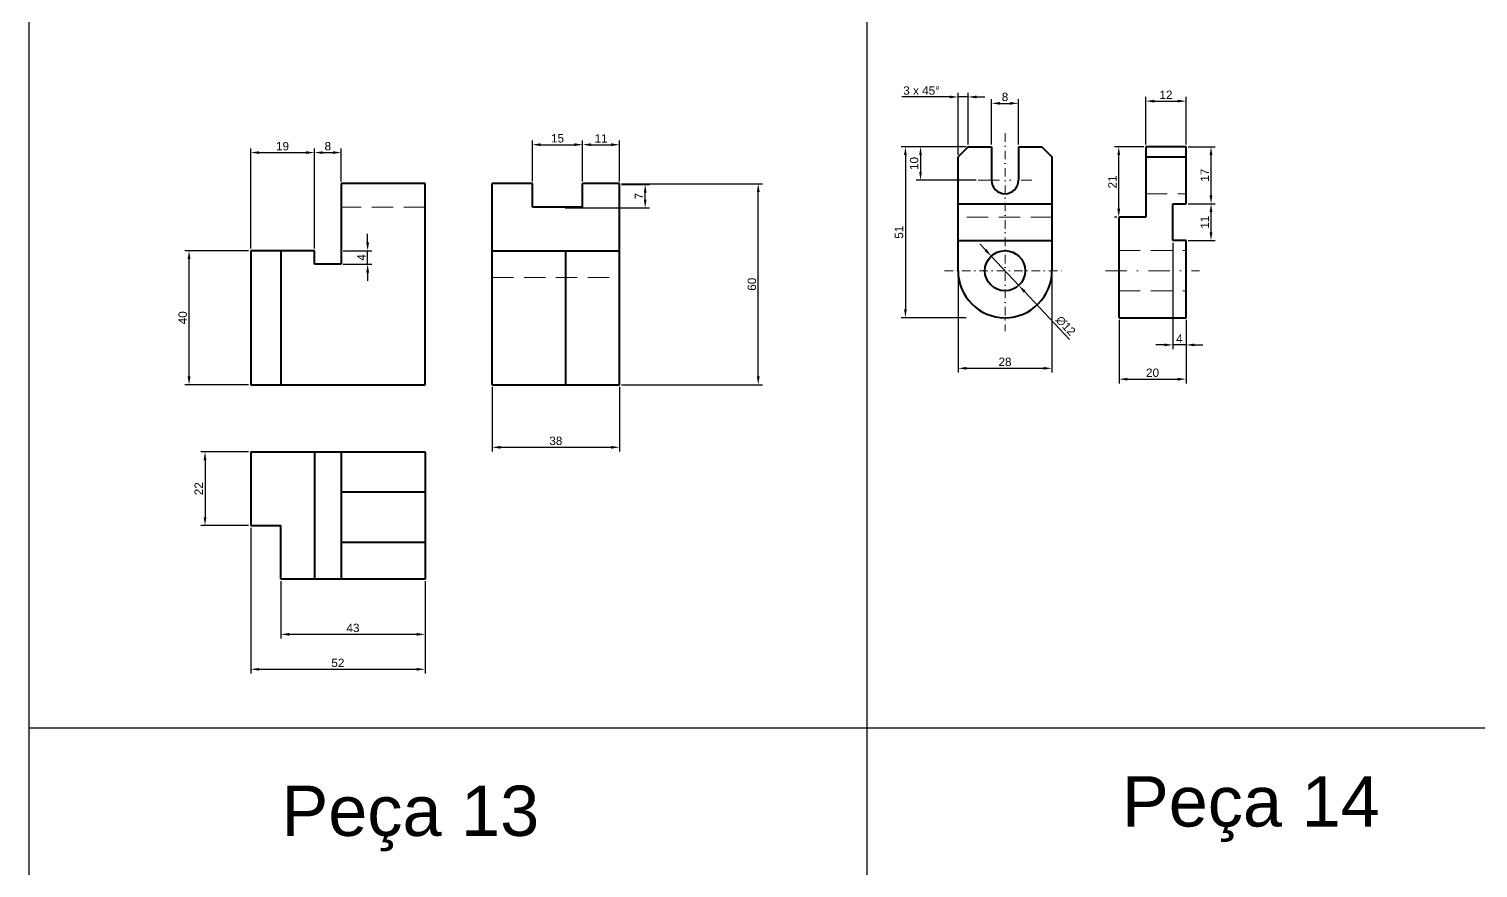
# Model space of a CAD drawing. Header units: millimetres. Extents: x 4747 to 5497, y -1036 to 2514.
# Drawn here: x 4747.5 to 5179.6, y 1471.9 to 1722.2 of the extents above; entities that cross this region are included whole.
import ezdxf

# ---------------------------------------------------------------- set-up
doc = ezdxf.new("R2010")
doc.units = ezdxf.units.MM
doc.linetypes.add('DASHDOT2', pattern=[12.7, 6.35, -3.175, 0, -3.175])
doc.linetypes.add('DASHED2', pattern=[9.525, 6.35, -3.175])
for name, color, linetype, lineweight in [('Cotas', 6, 'Continuous', 20), ('Linha de Centro', 20, 'DASHDOT2', 20), ('Outline', 7, 'Continuous', 40)]:
    doc.layers.add(name, color=color, linetype=linetype, lineweight=lineweight)
doc.layers.add('Linha Tracejada', color=131, linetype='DASHED2', lineweight=20, plot=False)
doc.styles.get("Standard").update_dxf_attribs({"font": 'arial.ttf'})
doc.dimstyles.new('ISO-25', dxfattribs={"dimtxt": 2.5, "dimasz": 2.5, "dimexe": 1.25, "dimexo": 0.625, "dimtad": 1, "dimtxsty": 'Standard', "dimcen": 2.5, "dimadec": 0, "dimazin": 0, "dimtfac": 1, "dimtmove": 0, "dimatfit": 3, "dimfxl": 1, "dimarcsym": 0})

# ---------------------------------------------------------------- blocks, each defined once
blk = doc.blocks.new('*D88')
at = {"layer": 'Cotas', "color": 0, "lineweight": -2, "transparency": 16777216}
for p, q in [((4848.48, 1658.55), (4848.48, 1661.05)), ((4841.22, 1656.05), (4849.73, 1656.05)), ((4848.48, 1652.05), (4848.48, 1656.05)), ((4841.22, 1652.05), (4849.73, 1652.05)), ((4848.48, 1649.55), (4848.48, 1647.05))]:
    blk.add_line(p, q, dxfattribs=at)
at = {"layer": 'Cotas', "color": 0, "transparency": 16777216}
for points in [[(4848.06, 1658.55), (4848.89, 1658.55), (4848.48, 1656.05)], [(4848.06, 1649.55), (4848.89, 1649.55), (4848.48, 1652.05)]]:
    blk.add_solid(points, dxfattribs=at)
at = {"layer": 'Defpoints', "color": 0, "transparency": 16777216}
for p in [(4840.6, 1656.05), (4848.48, 1656.05), (4840.6, 1652.05)]:
    blk.add_point(p, dxfattribs=at)
at = {"layer": 'Cotas', "color": 0, "transparency": 16777216, "insert": (4846.6, 1654.05), "char_height": 2.5, "attachment_point": 5, "rotation": 90}
blk.add_mtext('4', dxfattribs=at)
blk = doc.blocks.new('*D89')
at = {"layer": 'Cotas', "color": 0, "lineweight": -2, "transparency": 16777216}
for p, q in [((4832.6, 1656.68), (4832.6, 1686.57)), ((4835.1, 1685.32), (4838.1, 1685.32)), ((4840.6, 1676.68), (4840.6, 1686.57))]:
    blk.add_line(p, q, dxfattribs=at)
at = {"layer": 'Cotas', "color": 0, "transparency": 16777216}
for points in [[(4835.1, 1685.74), (4835.1, 1684.91), (4832.6, 1685.32)], [(4838.1, 1685.74), (4838.1, 1684.91), (4840.6, 1685.32)]]:
    blk.add_solid(points, dxfattribs=at)
at = {"layer": 'Defpoints', "color": 0, "transparency": 16777216}
for p in [(4840.6, 1685.32), (4840.6, 1676.05), (4832.6, 1656.05)]:
    blk.add_point(p, dxfattribs=at)
at = {"layer": 'Cotas', "color": 0, "transparency": 16777216, "insert": (4836.6, 1687.22), "char_height": 2.5, "attachment_point": 5}
blk.add_mtext('8', dxfattribs=at)
blk = doc.blocks.new('*D90')
at = {"layer": 'Cotas', "color": 0, "lineweight": -2, "transparency": 16777216}
for p, q in [((4924.22, 1675.82), (4932.49, 1675.82)), ((4931.24, 1671.32), (4931.24, 1673.32)), ((4907.38, 1668.82), (4932.49, 1668.82))]:
    blk.add_line(p, q, dxfattribs=at)
at = {"layer": 'Cotas', "color": 0, "transparency": 16777216}
for points in [[(4930.83, 1673.32), (4931.66, 1673.32), (4931.24, 1675.82)], [(4930.83, 1671.32), (4931.66, 1671.32), (4931.24, 1668.82)]]:
    blk.add_solid(points, dxfattribs=at)
at = {"layer": 'Defpoints', "color": 0, "transparency": 16777216}
for p in [(4923.6, 1675.82), (4931.24, 1675.82), (4906.76, 1668.82)]:
    blk.add_point(p, dxfattribs=at)
at = {"layer": 'Cotas', "color": 0, "transparency": 16777216, "insert": (4929.37, 1672.32), "char_height": 2.5, "attachment_point": 5, "rotation": 90}
blk.add_mtext('7', dxfattribs=at)
blk = doc.blocks.new('*D91')
at = {"layer": 'Cotas', "color": 0, "lineweight": -2, "transparency": 16777216}
for p, q in [((4912.6, 1676.68), (4912.6, 1688.93)), ((4915.1, 1687.68), (4921.1, 1687.68)), ((4923.6, 1676.68), (4923.6, 1688.93))]:
    blk.add_line(p, q, dxfattribs=at)
at = {"layer": 'Cotas', "color": 0, "transparency": 16777216}
for points in [[(4915.1, 1688.1), (4915.1, 1687.26), (4912.6, 1687.68)], [(4921.1, 1688.1), (4921.1, 1687.26), (4923.6, 1687.68)]]:
    blk.add_solid(points, dxfattribs=at)
at = {"layer": 'Defpoints', "color": 0, "transparency": 16777216}
for p in [(4923.6, 1687.68), (4912.6, 1676.05), (4923.6, 1676.05)]:
    blk.add_point(p, dxfattribs=at)
at = {"layer": 'Cotas', "color": 0, "transparency": 16777216, "insert": (4918.1, 1689.56), "char_height": 2.5, "attachment_point": 5}
blk.add_mtext('11', dxfattribs=at)
blk = doc.blocks.new('*D92')
at = {"layer": 'Cotas', "color": 0, "lineweight": -2, "transparency": 16777216}
for p, q in [((4897.6, 1676.68), (4897.6, 1688.93)), ((4900.1, 1687.68), (4910.1, 1687.68)), ((4912.6, 1676.68), (4912.6, 1688.93))]:
    blk.add_line(p, q, dxfattribs=at)
at = {"layer": 'Cotas', "color": 0, "transparency": 16777216}
for points in [[(4900.1, 1688.1), (4900.1, 1687.26), (4897.6, 1687.68)], [(4910.1, 1688.1), (4910.1, 1687.26), (4912.6, 1687.68)]]:
    blk.add_solid(points, dxfattribs=at)
at = {"layer": 'Defpoints', "color": 0, "transparency": 16777216}
for p in [(4912.6, 1687.68), (4897.6, 1676.05), (4912.6, 1676.05)]:
    blk.add_point(p, dxfattribs=at)
at = {"layer": 'Cotas', "color": 0, "transparency": 16777216, "insert": (4905.1, 1689.58), "char_height": 2.5, "attachment_point": 5}
blk.add_mtext('15', dxfattribs=at)
blk = doc.blocks.new('*D93')
at = {"layer": 'Cotas', "color": 0, "lineweight": -2, "transparency": 16777216}
for p, q in [((4885.6, 1615.43), (4885.6, 1596.16)), ((4923.6, 1615.43), (4923.6, 1596.16)), ((4888.1, 1597.41), (4921.1, 1597.41))]:
    blk.add_line(p, q, dxfattribs=at)
at = {"layer": 'Cotas', "color": 0, "transparency": 16777216}
for points in [[(4888.1, 1597.83), (4888.1, 1597), (4885.6, 1597.41)], [(4921.1, 1597.83), (4921.1, 1597), (4923.6, 1597.41)]]:
    blk.add_solid(points, dxfattribs=at)
at = {"layer": 'Defpoints', "color": 0, "transparency": 16777216}
for p in [(4885.6, 1616.05), (4923.6, 1616.05), (4923.6, 1597.41)]:
    blk.add_point(p, dxfattribs=at)
at = {"layer": 'Cotas', "color": 0, "transparency": 16777216, "insert": (4904.6, 1599.32), "char_height": 2.5, "attachment_point": 5}
blk.add_mtext('38', dxfattribs=at)
blk = doc.blocks.new('*D94')
at = {"layer": 'Cotas', "color": 0, "lineweight": -2, "transparency": 16777216}
for p, q in [((4924.22, 1676.05), (4966.21, 1676.05)), ((4964.96, 1618.55), (4964.96, 1673.55)), ((4924.22, 1616.05), (4966.21, 1616.05))]:
    blk.add_line(p, q, dxfattribs=at)
at = {"layer": 'Cotas', "color": 0, "transparency": 16777216}
for points in [[(4964.54, 1673.55), (4965.38, 1673.55), (4964.96, 1676.05)], [(4964.54, 1618.55), (4965.38, 1618.55), (4964.96, 1616.05)]]:
    blk.add_solid(points, dxfattribs=at)
at = {"layer": 'Defpoints', "color": 0, "transparency": 16777216}
for p in [(4923.6, 1676.05), (4964.96, 1676.05), (4923.6, 1616.05)]:
    blk.add_point(p, dxfattribs=at)
at = {"layer": 'Cotas', "color": 0, "transparency": 16777216, "insert": (4963.06, 1646.05), "char_height": 2.5, "attachment_point": 5, "rotation": 90}
blk.add_mtext('60', dxfattribs=at)
blk = doc.blocks.new('*D95')
at = {"layer": 'Cotas', "color": 0, "lineweight": -2, "transparency": 16777216}
for p, q in [((4813.6, 1656.68), (4813.6, 1686.57)), ((4816.1, 1685.32), (4830.1, 1685.32)), ((4832.6, 1656.68), (4832.6, 1686.57))]:
    blk.add_line(p, q, dxfattribs=at)
at = {"layer": 'Cotas', "color": 0, "transparency": 16777216}
for points in [[(4816.1, 1685.74), (4816.1, 1684.91), (4813.6, 1685.32)], [(4830.1, 1685.74), (4830.1, 1684.91), (4832.6, 1685.32)]]:
    blk.add_solid(points, dxfattribs=at)
at = {"layer": 'Defpoints', "color": 0, "transparency": 16777216}
for p in [(4832.6, 1685.32), (4813.6, 1656.05), (4832.6, 1656.05)]:
    blk.add_point(p, dxfattribs=at)
at = {"layer": 'Cotas', "color": 0, "transparency": 16777216, "insert": (4823.1, 1687.22), "char_height": 2.5, "attachment_point": 5}
blk.add_mtext('19', dxfattribs=at)
blk = doc.blocks.new('*D96')
at = {"layer": 'Cotas', "color": 0, "lineweight": -2, "transparency": 16777216}
for p, q in [((4812.97, 1656.05), (4793.97, 1656.05)), ((4795.22, 1618.55), (4795.22, 1653.55)), ((4812.97, 1616.05), (4793.97, 1616.05))]:
    blk.add_line(p, q, dxfattribs=at)
at = {"layer": 'Cotas', "color": 0, "transparency": 16777216}
for points in [[(4794.8, 1653.55), (4795.64, 1653.55), (4795.22, 1656.05)], [(4794.8, 1618.55), (4795.64, 1618.55), (4795.22, 1616.05)]]:
    blk.add_solid(points, dxfattribs=at)
at = {"layer": 'Defpoints', "color": 0, "transparency": 16777216}
for p in [(4795.22, 1656.05), (4813.6, 1656.05), (4813.6, 1616.05)]:
    blk.add_point(p, dxfattribs=at)
at = {"layer": 'Cotas', "color": 0, "transparency": 16777216, "insert": (4793.32, 1636.05), "char_height": 2.5, "attachment_point": 5, "rotation": 90}
blk.add_mtext('40', dxfattribs=at)
blk = doc.blocks.new('*D98')
at = {"layer": 'Cotas', "color": 0, "lineweight": -2, "transparency": 16777216}
for p, q in [((4812.97, 1596.05), (4798.73, 1596.05)), ((4799.98, 1593.55), (4799.98, 1576.55)), ((4812.97, 1574.05), (4798.73, 1574.05))]:
    blk.add_line(p, q, dxfattribs=at)
at = {"layer": 'Cotas', "color": 0, "transparency": 16777216}
for points in [[(4799.57, 1593.55), (4800.4, 1593.55), (4799.98, 1596.05)], [(4799.57, 1576.55), (4800.4, 1576.55), (4799.98, 1574.05)]]:
    blk.add_solid(points, dxfattribs=at)
at = {"layer": 'Defpoints', "color": 0, "transparency": 16777216}
for p in [(4813.6, 1596.05), (4799.98, 1574.05), (4813.6, 1574.05)]:
    blk.add_point(p, dxfattribs=at)
at = {"layer": 'Cotas', "color": 0, "transparency": 16777216, "insert": (4798.1, 1585.05), "char_height": 2.5, "attachment_point": 5, "rotation": 90}
blk.add_mtext('22', dxfattribs=at)
blk = doc.blocks.new('*D99')
at = {"layer": 'Cotas', "color": 0, "lineweight": -2, "transparency": 16777216}
for p, q in [((4822.6, 1557.43), (4822.6, 1540.36)), ((4865.6, 1557.43), (4865.6, 1540.36)), ((4863.1, 1541.61), (4825.1, 1541.61))]:
    blk.add_line(p, q, dxfattribs=at)
at = {"layer": 'Cotas', "color": 0, "transparency": 16777216}
for points in [[(4825.1, 1542.03), (4825.1, 1541.2), (4822.6, 1541.61)], [(4863.1, 1542.03), (4863.1, 1541.2), (4865.6, 1541.61)]]:
    blk.add_solid(points, dxfattribs=at)
at = {"layer": 'Defpoints', "color": 0, "transparency": 16777216}
for p in [(4822.6, 1558.05), (4865.6, 1558.05), (4822.6, 1541.61)]:
    blk.add_point(p, dxfattribs=at)
at = {"layer": 'Cotas', "color": 0, "transparency": 16777216, "insert": (4844.1, 1543.52), "char_height": 2.5, "attachment_point": 5}
blk.add_mtext('43', dxfattribs=at)
blk = doc.blocks.new('*D100')
at = {"layer": 'Cotas', "color": 0, "lineweight": -2, "transparency": 16777216}
for p, q in [((5026.93, 1687.07), (5007.6, 1687.07)), ((5008.85, 1684.57), (5008.85, 1638.57)), ((5026.93, 1636.07), (5007.6, 1636.07))]:
    blk.add_line(p, q, dxfattribs=at)
at = {"layer": 'Cotas', "color": 0, "transparency": 16777216}
for points in [[(5008.44, 1684.57), (5009.27, 1684.57), (5008.85, 1687.07)], [(5008.44, 1638.57), (5009.27, 1638.57), (5008.85, 1636.07)]]:
    blk.add_solid(points, dxfattribs=at)
at = {"layer": 'Defpoints', "color": 0, "transparency": 16777216}
for p in [(5027.55, 1687.07), (5008.85, 1636.07), (5027.55, 1636.07)]:
    blk.add_point(p, dxfattribs=at)
at = {"layer": 'Cotas', "color": 0, "transparency": 16777216, "insert": (5006.95, 1661.57), "char_height": 2.5, "attachment_point": 5, "rotation": 90}
blk.add_mtext('51', dxfattribs=at)
blk = doc.blocks.new('*D101')
at = {"layer": 'Cotas', "color": 0, "lineweight": -2, "transparency": 16777216}
for p, q in [((5026.93, 1687.07), (5012.1, 1687.07)), ((5013.35, 1684.57), (5013.35, 1679.57)), ((5029.93, 1677.07), (5012.1, 1677.07))]:
    blk.add_line(p, q, dxfattribs=at)
at = {"layer": 'Cotas', "color": 0, "transparency": 16777216}
for points in [[(5012.94, 1684.57), (5013.77, 1684.57), (5013.35, 1687.07)], [(5012.94, 1679.57), (5013.77, 1679.57), (5013.35, 1677.07)]]:
    blk.add_solid(points, dxfattribs=at)
at = {"layer": 'Defpoints', "color": 0, "transparency": 16777216}
for p in [(5027.55, 1687.07), (5013.35, 1677.07), (5030.55, 1677.07)]:
    blk.add_point(p, dxfattribs=at)
at = {"layer": 'Cotas', "color": 0, "transparency": 16777216, "insert": (5011.45, 1682.07), "char_height": 2.5, "attachment_point": 5, "rotation": 90}
blk.add_mtext('10', dxfattribs=at)
blk = doc.blocks.new('*D102')
at = {"layer": 'Cotas', "color": 0, "lineweight": -2, "transparency": 16777216}
for p, q in [((5034.55, 1687.69), (5034.55, 1701.26)), ((5037.05, 1700.01), (5040.05, 1700.01)), ((5042.55, 1687.69), (5042.55, 1701.26))]:
    blk.add_line(p, q, dxfattribs=at)
at = {"layer": 'Cotas', "color": 0, "transparency": 16777216}
for points in [[(5037.05, 1700.43), (5037.05, 1699.6), (5034.55, 1700.01)], [(5040.05, 1700.43), (5040.05, 1699.6), (5042.55, 1700.01)]]:
    blk.add_solid(points, dxfattribs=at)
at = {"layer": 'Defpoints', "color": 0, "transparency": 16777216}
for p in [(5042.55, 1700.01), (5034.55, 1687.07), (5042.55, 1687.07)]:
    blk.add_point(p, dxfattribs=at)
at = {"layer": 'Cotas', "color": 0, "transparency": 16777216, "insert": (5038.55, 1701.91), "char_height": 2.5, "attachment_point": 5}
blk.add_mtext('8', dxfattribs=at)
blk = doc.blocks.new('*D103')
at = {"layer": 'Cotas', "color": 0, "lineweight": -2, "transparency": 16777216}
for p, q in [((5032.74, 1656.27), (5031.03, 1658.09)), ((5034.45, 1654.44), (5042.66, 1645.69)), ((5057.79, 1629.57), (5044.37, 1643.87))]:
    blk.add_line(p, q, dxfattribs=at)
at = {"layer": 'Cotas', "color": 0, "transparency": 16777216}
for points in [[(5033.04, 1656.55), (5032.43, 1655.98), (5034.45, 1654.44)], [(5044.67, 1644.15), (5044.06, 1643.58), (5042.66, 1645.69)]]:
    blk.add_solid(points, dxfattribs=at)
at = {"layer": 'Defpoints', "color": 0, "transparency": 16777216}
for p in [(5034.45, 1654.44), (5042.66, 1645.69)]:
    blk.add_point(p, dxfattribs=at)
at = {"layer": 'Cotas', "color": 0, "transparency": 16777216, "insert": (5056.65, 1633.66), "char_height": 2.5, "attachment_point": 5, "rotation": 313.1741}
blk.add_mtext('∅12', dxfattribs=at)
blk = doc.blocks.new('*D104')
at = {"layer": 'Cotas', "color": 0, "lineweight": -2, "transparency": 16777216}
for p, q in [((5024.55, 1649.44), (5024.55, 1619.72)), ((5052.55, 1649.44), (5052.55, 1619.72)), ((5027.05, 1620.97), (5050.05, 1620.97))]:
    blk.add_line(p, q, dxfattribs=at)
at = {"layer": 'Cotas', "color": 0, "transparency": 16777216}
for points in [[(5027.05, 1621.39), (5027.05, 1620.56), (5024.55, 1620.97)], [(5050.05, 1621.39), (5050.05, 1620.56), (5052.55, 1620.97)]]:
    blk.add_solid(points, dxfattribs=at)
at = {"layer": 'Defpoints', "color": 0, "transparency": 16777216}
for p in [(5024.55, 1650.07), (5052.55, 1650.07), (5052.55, 1620.97)]:
    blk.add_point(p, dxfattribs=at)
at = {"layer": 'Cotas', "color": 0, "transparency": 16777216, "insert": (5038.55, 1622.88), "char_height": 2.5, "attachment_point": 5}
blk.add_mtext('28', dxfattribs=at)
blk = doc.blocks.new('*D106')
at = {"layer": 'Cotas', "color": 0, "lineweight": -2, "transparency": 16777216}
for p, q in [((5080.55, 1687.69), (5080.55, 1701.92)), ((5083.05, 1700.67), (5090.05, 1700.67)), ((5092.55, 1687.69), (5092.55, 1701.92))]:
    blk.add_line(p, q, dxfattribs=at)
at = {"layer": 'Cotas', "color": 0, "transparency": 16777216}
for points in [[(5083.05, 1701.09), (5083.05, 1700.26), (5080.55, 1700.67)], [(5090.05, 1701.09), (5090.05, 1700.26), (5092.55, 1700.67)]]:
    blk.add_solid(points, dxfattribs=at)
at = {"layer": 'Defpoints', "color": 0, "transparency": 16777216}
for p in [(5092.55, 1700.67), (5080.55, 1687.07), (5092.55, 1687.07)]:
    blk.add_point(p, dxfattribs=at)
at = {"layer": 'Cotas', "color": 0, "transparency": 16777216, "insert": (5086.55, 1702.55), "char_height": 2.5, "attachment_point": 5}
blk.add_mtext('12', dxfattribs=at)
blk = doc.blocks.new('*D107')
at = {"layer": 'Cotas', "color": 0, "lineweight": -2, "transparency": 16777216}
for p, q in [((5079.93, 1687.07), (5071.22, 1687.07)), ((5072.47, 1668.57), (5072.47, 1684.57)), ((5071.93, 1666.07), (5071.22, 1666.07))]:
    blk.add_line(p, q, dxfattribs=at)
at = {"layer": 'Cotas', "color": 0, "transparency": 16777216}
for points in [[(5072.05, 1684.57), (5072.89, 1684.57), (5072.47, 1687.07)], [(5072.05, 1668.57), (5072.89, 1668.57), (5072.47, 1666.07)]]:
    blk.add_solid(points, dxfattribs=at)
at = {"layer": 'Defpoints', "color": 0, "transparency": 16777216}
for p in [(5072.47, 1687.07), (5080.55, 1687.07), (5072.55, 1666.07)]:
    blk.add_point(p, dxfattribs=at)
at = {"layer": 'Cotas', "color": 0, "transparency": 16777216, "insert": (5070.59, 1676.57), "char_height": 2.5, "attachment_point": 5, "rotation": 90}
blk.add_mtext('21', dxfattribs=at)
blk = doc.blocks.new('*D108')
at = {"layer": 'Cotas', "color": 0, "lineweight": -2, "transparency": 16777216}
for p, q in [((5093.18, 1687.07), (5101.24, 1687.07)), ((5099.99, 1672.57), (5099.99, 1684.57)), ((5093.18, 1670.07), (5101.24, 1670.07))]:
    blk.add_line(p, q, dxfattribs=at)
at = {"layer": 'Cotas', "color": 0, "transparency": 16777216}
for points in [[(5099.57, 1684.57), (5100.4, 1684.57), (5099.99, 1687.07)], [(5099.57, 1672.57), (5100.4, 1672.57), (5099.99, 1670.07)]]:
    blk.add_solid(points, dxfattribs=at)
at = {"layer": 'Defpoints', "color": 0, "transparency": 16777216}
for p in [(5092.55, 1687.07), (5099.99, 1687.07), (5092.55, 1670.07)]:
    blk.add_point(p, dxfattribs=at)
at = {"layer": 'Cotas', "color": 0, "transparency": 16777216, "insert": (5098.11, 1678.57), "char_height": 2.5, "attachment_point": 5, "rotation": 90}
blk.add_mtext('17', dxfattribs=at)
blk = doc.blocks.new('*D109')
at = {"layer": 'Cotas', "color": 0, "lineweight": -2, "transparency": 16777216}
for p, q in [((5093.18, 1670.07), (5101.24, 1670.07)), ((5099.99, 1661.57), (5099.99, 1667.57)), ((5093.18, 1659.07), (5101.24, 1659.07))]:
    blk.add_line(p, q, dxfattribs=at)
at = {"layer": 'Cotas', "color": 0, "transparency": 16777216}
for points in [[(5099.57, 1667.57), (5100.4, 1667.57), (5099.99, 1670.07)], [(5099.57, 1661.57), (5100.4, 1661.57), (5099.99, 1659.07)]]:
    blk.add_solid(points, dxfattribs=at)
at = {"layer": 'Defpoints', "color": 0, "transparency": 16777216}
for p in [(5092.55, 1670.07), (5099.99, 1670.07), (5092.55, 1659.07)]:
    blk.add_point(p, dxfattribs=at)
at = {"layer": 'Cotas', "color": 0, "transparency": 16777216, "insert": (5098.11, 1664.57), "char_height": 2.5, "attachment_point": 5, "rotation": 90}
blk.add_mtext('11', dxfattribs=at)
blk = doc.blocks.new('*D110')
at = {"layer": 'Cotas', "color": 0, "lineweight": -2, "transparency": 16777216}
for p, q in [((5088.55, 1658.44), (5088.55, 1626.7)), ((5092.55, 1635.44), (5092.55, 1626.7)), ((5086.05, 1627.95), (5083.55, 1627.95)), ((5092.55, 1627.95), (5088.55, 1627.95)), ((5095.05, 1627.95), (5097.55, 1627.95))]:
    blk.add_line(p, q, dxfattribs=at)
at = {"layer": 'Cotas', "color": 0, "transparency": 16777216}
for points in [[(5086.05, 1628.37), (5086.05, 1627.54), (5088.55, 1627.95)], [(5095.05, 1628.37), (5095.05, 1627.54), (5092.55, 1627.95)]]:
    blk.add_solid(points, dxfattribs=at)
at = {"layer": 'Defpoints', "color": 0, "transparency": 16777216}
for p in [(5088.55, 1659.07), (5092.55, 1636.07), (5088.55, 1627.95)]:
    blk.add_point(p, dxfattribs=at)
at = {"layer": 'Cotas', "color": 0, "transparency": 16777216, "insert": (5090.55, 1629.83), "char_height": 2.5, "attachment_point": 5}
blk.add_mtext('4', dxfattribs=at)
blk = doc.blocks.new('*D111')
at = {"layer": 'Cotas', "color": 0, "lineweight": -2, "transparency": 16777216}
for p, q in [((5072.55, 1635.44), (5072.55, 1616.48)), ((5092.55, 1635.44), (5092.55, 1616.48)), ((5075.05, 1617.73), (5090.05, 1617.73))]:
    blk.add_line(p, q, dxfattribs=at)
at = {"layer": 'Cotas', "color": 0, "transparency": 16777216}
for points in [[(5075.05, 1618.15), (5075.05, 1617.32), (5072.55, 1617.73)], [(5090.05, 1618.15), (5090.05, 1617.32), (5092.55, 1617.73)]]:
    blk.add_solid(points, dxfattribs=at)
at = {"layer": 'Defpoints', "color": 0, "transparency": 16777216}
for p in [(5072.55, 1636.07), (5092.55, 1636.07), (5092.55, 1617.73)]:
    blk.add_point(p, dxfattribs=at)
at = {"layer": 'Cotas', "color": 0, "transparency": 16777216, "insert": (5082.55, 1619.63), "char_height": 2.5, "attachment_point": 5}
blk.add_mtext('20', dxfattribs=at)
blk = doc.blocks.new('*D267')
at = {"layer": 'Cotas', "color": 0, "lineweight": -2, "transparency": 16777216}
for p, q in [((4813.6, 1573.43), (4813.6, 1529.94)), ((4865.6, 1557.43), (4865.6, 1529.94)), ((4816.1, 1531.19), (4863.1, 1531.19))]:
    blk.add_line(p, q, dxfattribs=at)
at = {"layer": 'Cotas', "color": 0, "transparency": 16777216}
for points in [[(4816.1, 1531.6), (4816.1, 1530.77), (4813.6, 1531.19)], [(4863.1, 1531.6), (4863.1, 1530.77), (4865.6, 1531.19)]]:
    blk.add_solid(points, dxfattribs=at)
at = {"layer": 'Defpoints', "color": 0, "transparency": 16777216}
for p in [(4813.6, 1574.05), (4865.6, 1558.05), (4865.6, 1531.19)]:
    blk.add_point(p, dxfattribs=at)
at = {"layer": 'Cotas', "color": 0, "transparency": 16777216, "insert": (4839.6, 1533.09), "char_height": 2.5, "attachment_point": 5}
blk.add_mtext('52', dxfattribs=at)
blk = doc.blocks.new('*D268')
at = {"layer": 'Cotas', "color": 0, "lineweight": -2, "transparency": 16777216}
for p, q in [((5024.55, 1684.69), (5024.55, 1703.17)), ((5027.55, 1687.69), (5027.55, 1703.17)), ((5022.05, 1701.92), (5007.77, 1701.92)), ((5027.55, 1701.92), (5024.55, 1701.92)), ((5030.05, 1701.92), (5032.55, 1701.92))]:
    blk.add_line(p, q, dxfattribs=at)
at = {"layer": 'Cotas', "color": 0, "transparency": 16777216}
for points in [[(5022.05, 1702.33), (5022.05, 1701.5), (5024.55, 1701.92)], [(5030.05, 1702.33), (5030.05, 1701.5), (5027.55, 1701.92)]]:
    blk.add_solid(points, dxfattribs=at)
at = {"layer": 'Defpoints', "color": 0, "transparency": 16777216}
for p in [(5027.55, 1701.92), (5027.55, 1687.07), (5024.55, 1684.07)]:
    blk.add_point(p, dxfattribs=at)
at = {"layer": 'Cotas', "color": 0, "transparency": 16777216, "insert": (5013.66, 1703.82), "char_height": 2.5, "attachment_point": 5}
blk.add_mtext('3 x 45°', dxfattribs=at)

msp = doc.modelspace()

# ---------------------------------------------------------------- linework, layer by layer
for p, q in [((4747.484, 1763.772), (4747.484, 1513.772)), ((4997.484, 1513.772), (4997.484, 1763.772)), ((4747.484, 1513.772), (4997.484, 1513.772)), ((4747.484, 1513.772), (4747.484, 1263.772)), ((4997.484, 1513.772), (5247.484, 1513.772)), ((4997.484, 1263.772), (4997.484, 1513.772))]:
    msp.add_line(p, q)
at = {"layer": 'Linha de Centro', "ltscale": 0.4}
for p, q in [((5038.552, 1691.067), (5038.552, 1632.067)), ((5020.552, 1650.067), (5056.552, 1650.067))]:
    msp.add_line(p, q, dxfattribs=at)
at = {"layer": 'Linha de Centro'}
for p, q in [((5030.552, 1677.067), (5046.552, 1677.067)), ((5068.552, 1650.067), (5096.552, 1650.067))]:
    msp.add_line(p, q, dxfattribs=at)
at = {"layer": 'Linha Tracejada'}
for p, q in [((5080.552, 1673.067), (5092.552, 1673.067)), ((4865.597, 1669.054), (4840.597, 1669.054)), ((5052.552, 1666.067), (5024.552, 1666.067)), ((5072.552, 1656.067), (5092.552, 1656.067)), ((4885.597, 1648.054), (4923.597, 1648.054)), ((5072.552, 1644.067), (5092.552, 1644.067))]:
    msp.add_line(p, q, dxfattribs=at)
at = {"layer": 'Outline'}
for p, q in [((5027.552, 1687.067), (5024.552, 1684.067)), ((5027.552, 1687.067), (5034.552, 1687.067)), ((5034.552, 1687.067), (5034.552, 1677.067)), ((5042.552, 1687.067), (5049.552, 1687.067)), ((5042.552, 1687.067), (5042.552, 1677.067)), ((5049.552, 1687.067), (5052.552, 1684.067)), ((5092.552, 1687.067), (5080.552, 1687.067)), ((5080.552, 1687.067), (5080.552, 1666.067)), ((5092.552, 1670.067), (5092.552, 1687.067)), ((5024.552, 1650.067), (5024.552, 1684.067)), ((5052.552, 1684.067), (5052.552, 1650.067)), ((5080.552, 1684.067), (5092.552, 1684.067)), ((4865.597, 1676.054), (4840.597, 1676.054)), ((4840.597, 1676.054), (4840.597, 1652.054)), ((4865.597, 1616.054), (4865.597, 1676.054)), ((4885.597, 1616.054), (4885.597, 1676.054)), ((4897.597, 1676.054), (4885.597, 1676.054)), ((4897.597, 1669.054), (4897.597, 1676.054)), ((4923.597, 1676.054), (4912.597, 1676.054)), ((4912.597, 1669.054), (4912.597, 1676.054)), ((4923.597, 1616.054), (4923.597, 1676.054)), ((4912.597, 1669.054), (4897.597, 1669.054)), ((5024.552, 1670.067), (5052.552, 1670.067)), ((5088.552, 1659.067), (5088.552, 1670.067)), ((5088.552, 1670.067), (5092.552, 1670.067)), ((5072.552, 1636.067), (5072.552, 1666.067)), ((5080.552, 1666.067), (5072.552, 1666.067)), ((4832.597, 1656.054), (4813.597, 1656.054)), ((4813.597, 1656.054), (4813.597, 1616.054)), ((4822.597, 1656.054), (4822.597, 1616.054)), ((4832.597, 1652.054), (4832.597, 1656.054)), ((4885.597, 1656.054), (4923.597, 1656.054)), ((4907.597, 1616.054), (4907.597, 1656.054)), ((5024.552, 1659.067), (5052.552, 1659.067)), ((5092.552, 1659.067), (5088.552, 1659.067)), ((5092.552, 1636.067), (5092.552, 1659.067)), ((4840.597, 1652.054), (4832.597, 1652.054)), ((5072.552, 1636.067), (5092.552, 1636.067)), ((4813.597, 1616.054), (4865.597, 1616.054)), ((4885.597, 1616.054), (4923.597, 1616.054)), ((4813.597, 1596.054), (4865.597, 1596.054)), ((4813.597, 1596.054), (4813.597, 1574.054)), ((4832.597, 1596.054), (4832.597, 1558.054)), ((4840.597, 1596.054), (4840.597, 1558.054)), ((4865.597, 1596.054), (4865.597, 1558.054)), ((4865.597, 1584.054), (4840.597, 1584.054)), ((4813.597, 1574.054), (4822.597, 1574.054)), ((4822.597, 1558.054), (4822.597, 1574.054)), ((4865.597, 1569.054), (4840.597, 1569.054)), ((4865.597, 1558.054), (4822.597, 1558.054))]:
    msp.add_line(p, q, dxfattribs=at)
msp.add_circle((5038.552, 1650.067), 6, dxfattribs=at)
for centre, radius in [((5038.552, 1677.067), 4), ((5038.552, 1650.067), 14)]:
    msp.add_arc(centre, radius, 180, 0, dxfattribs=at)

# ---------------------------------------------------------------- texts
at = {"layer": 'Outline', "char_height": 15, "attachment_point": 1}
for s, insert in [('Peça 13', (4822.761, 1496.479)), ('Peça 14', (5073.402, 1499.277))]:
    msp.add_mtext_dynamic_manual_height_columns(s, width=109.36013, gutter_width=12.5, heights=[0], dxfattribs=dict(at, insert=insert))

# ---------------------------------------------------------------- dimensions: what is measured, and where the dimension line sits
at = {"layer": 'Cotas'}
dim = msp.add_linear_dim(base=(5027.552, 1701.917), p1=(5024.552, 1684.067), p2=(5027.552, 1687.067), text='3 x 45°', dimstyle='ISO-25', dxfattribs=at)
dim.commit()
dim.dimension.update_dxf_attribs({"geometry": '*D268', "text_midpoint": (5013.661, 1701.917), "dimtype": 160})
for base, p1, p2, picture, middle in [((5042.552, 1700.012), (5034.552, 1687.067), (5042.552, 1687.067), '*D102', (5038.552, 1701.913)), ((5092.552, 1700.675), (5080.552, 1687.067), (5092.552, 1687.067), '*D106', (5086.552, 1702.555)), ((4912.597, 1687.68), (4897.597, 1676.054), (4912.597, 1676.054), '*D92', (4905.097, 1689.582)), ((4923.597, 1687.68), (4912.597, 1676.054), (4923.597, 1676.054), '*D91', (4918.097, 1689.56)), ((4832.597, 1685.322), (4813.597, 1656.054), (4832.597, 1656.054), '*D95', (4823.097, 1687.224)), ((4840.597, 1685.322), (4832.597, 1656.054), (4840.597, 1676.054), '*D89', (4836.597, 1687.224)), ((5088.552, 1627.953), (5092.552, 1636.067), (5088.552, 1659.067), '*D110', (5090.552, 1629.828)), ((5052.552, 1620.974), (5024.552, 1650.067), (5052.552, 1650.067), '*D104', (5038.552, 1622.875)), ((5092.552, 1617.732), (5072.552, 1636.067), (5092.552, 1636.067), '*D111', (5082.552, 1619.633)), ((4923.597, 1597.414), (4885.597, 1616.054), (4923.597, 1616.054), '*D93', (4904.597, 1599.317)), ((4865.597, 1531.186), (4813.597, 1574.054), (4865.597, 1558.054), '*D267', (4839.597, 1533.087)), ((4822.597, 1541.613), (4865.597, 1558.054), (4822.597, 1558.054), '*D99', (4844.097, 1543.515))]:
    dim = msp.add_linear_dim(base=base, p1=p1, p2=p2, dimstyle='ISO-25', dxfattribs=at)
    dim.commit()
    dim.dimension.update_dxf_attribs({"geometry": picture, "text_midpoint": middle})
for base, p1, p2, picture, middle in [((5008.855, 1636.067), (5027.552, 1687.067), (5027.552, 1636.067), '*D100', (5006.953, 1661.567)), ((5013.354, 1677.067), (5027.552, 1687.067), (5030.552, 1677.067), '*D101', (5011.452, 1682.067)), ((5099.987, 1687.067), (5092.552, 1670.067), (5092.552, 1687.067), '*D108', (5098.107, 1678.567)), ((4964.959, 1676.054), (4923.597, 1616.054), (4923.597, 1676.054), '*D94', (4963.058, 1646.054)), ((5099.987, 1670.067), (5092.552, 1659.067), (5092.552, 1670.067), '*D109', (5098.107, 1664.567)), ((4848.478, 1656.054), (4840.597, 1652.054), (4840.597, 1656.054), '*D88', (4846.603, 1654.054)), ((4795.222, 1656.054), (4813.597, 1616.054), (4813.597, 1656.054), '*D96', (4793.32, 1636.054)), ((4799.984, 1574.054), (4813.597, 1596.054), (4813.597, 1574.054), '*D98', (4798.104, 1585.054))]:
    dim = msp.add_linear_dim(base=base, p1=p1, p2=p2, angle=90, dimstyle='ISO-25', dxfattribs=at)
    dim.commit()
    dim.dimension.update_dxf_attribs({"geometry": picture, "text_midpoint": middle})
for base, p1, p2, picture, middle in [((5072.471, 1687.067), (5072.552, 1666.067), (5080.552, 1687.067), '*D107', (5072.471, 1676.567)), ((4931.244, 1675.821), (4906.76, 1668.821), (4923.597, 1675.821), '*D90', (4931.244, 1672.321))]:
    dim = msp.add_linear_dim(base=base, p1=p1, p2=p2, angle=90, dimstyle='ISO-25', dxfattribs=at)
    dim.commit()
    dim.dimension.update_dxf_attribs({"geometry": picture, "text_midpoint": middle, "dimtype": 160})
dim = msp.add_diameter_dim_2p(p1=(5034.447, 1654.442), p2=(5042.657, 1645.691), dimstyle='ISO-25', dxfattribs=at)
dim.commit()
dim.dimension.update_dxf_attribs({"geometry": '*D103', "text_midpoint": (5055.211, 1632.31), "dimtype": 163})

doc.saveas('drawing.dxf')
